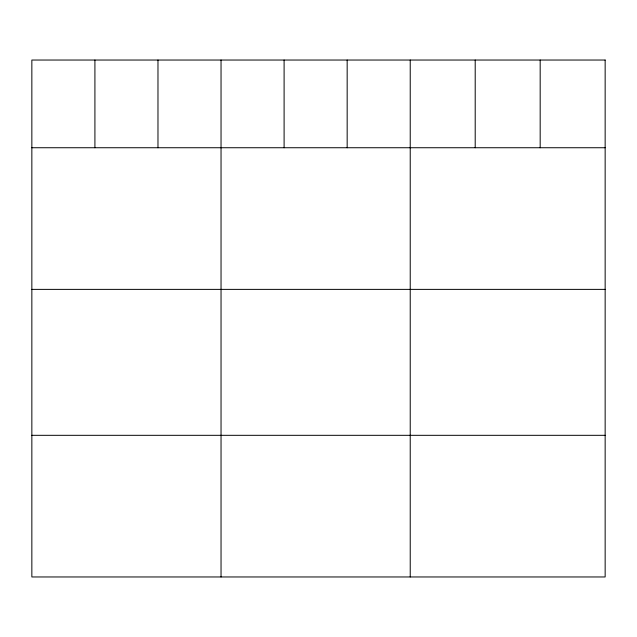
<?xml version="1.0" encoding="UTF-8"?>
<svg xmlns="http://www.w3.org/2000/svg" width="637" height="637" viewBox="0 0 637 637"><rect width="100%" height="100%" fill="white"/><g stroke="black" fill="none" stroke-linecap="round" stroke-linejoin="round"><path stroke-width="0.96" d="M31.85 147.736L605.15 147.736M31.85 289.381L605.15 289.381M31.85 435.318L605.15 435.318M540.176 60.037L540.176 147.736M475.202 60.037L475.202 147.736M410.228 60.037L410.228 576.963M347.165 60.037L347.165 147.736M284.102 60.037L284.102 147.736M221.039 60.037L221.039 576.963M157.976 60.037L157.976 147.736M94.913 60.037L94.913 147.736M605.15 60.037L31.85 60.037L31.85 576.963L605.15 576.963L605.15 60.037"/></g></svg>
